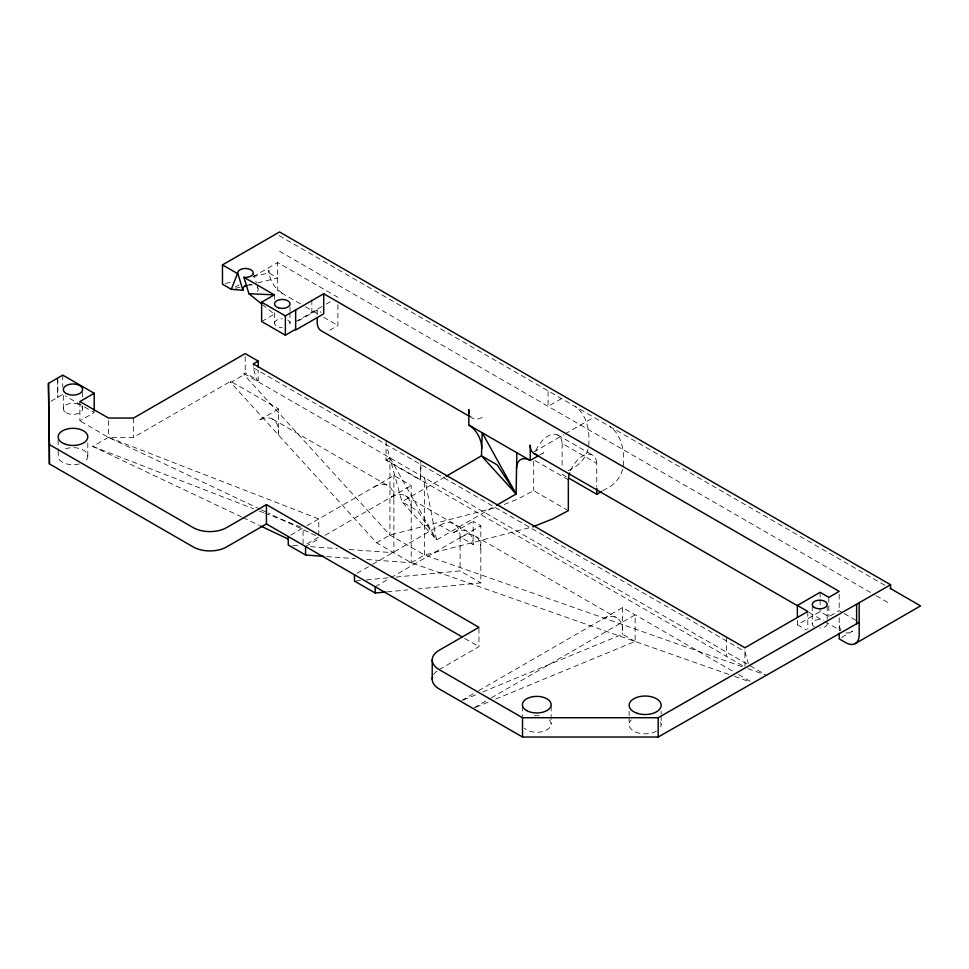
<?xml version="1.0" encoding="UTF-8"?>
<svg xmlns="http://www.w3.org/2000/svg" width="969" height="969" viewBox="0 0 969 969"><rect width="100%" height="100%" fill="white"/><g stroke="black" fill="none" stroke-linecap="round" stroke-linejoin="round"><path stroke-width="0.73" stroke-dasharray="4.84 3.63" d="M235.176 287.09L239.04 284.862M253.212 276.686L277.691 262.551L337.915 297.326M51.03 401.214L62.755 394.444M79.894 401.541L79.894 420.849L94.199 412.588L65.371 395.958M261.63 321.502L274.336 314.162L262.781 304.86M295.775 321.647L324.869 304.86M326.178 304.109L331.398 301.093M298.246 321.005L317.178 310.068L321.102 312.333M241.608 516.974L92.745 446.418L108.455 437.346L133.577 437.346L230.646 381.301L278.587 408.979L278.587 435.129M742.206 666.672L424.579 555.055L389.938 535.058L244.018 374.737L244.018 373.586L245.205 372.895L258.19 380.393L258.19 370.001M728.894 674.424L411.207 562.771L376.566 542.773L230.646 382.464L244.018 374.737M337.915 304.75L337.915 325.511L330.562 329.763A18.92 10.925 -60 0 1 327.098 331.241M258.19 380.393L257.003 381.083L253.284 367.784L253.284 363.92M278.587 408.979L258.517 420.57A28.38 16.388 -60 0 1 278.587 432.15M386.219 440.665L385.928 460.142L420.57 480.139L420.861 460.663M385.928 460.142L389.938 457.828L386.219 444.529M290.724 535.106L303.067 527.984L303.067 546.116M307.003 525.707L393.886 475.549L411.207 485.554L411.207 562.771L365.931 559.452M420.861 464.526L420.57 480.139M307.003 543.839L318.789 537.032L268.256 513.086M561.451 398.586L548.066 406.302L548.066 388.278M305.574 546.54L319.831 538.304M325.015 535.312L411.207 485.554M444.953 476.942L401.917 501.785L436.559 539.927L495.244 506.048M376.566 542.773L389.938 535.058L496.952 507.223M533.749 452.038L563.813 434.669M565.121 433.918L593.888 417.312M539.939 454.861L543.585 452.753A18.92 10.925 -60 0 1 540.121 454.231M357.064 573.273L371.321 565.036M372.617 564.285L440.035 525.368L453.08 532.889A28.38 16.388 -60 0 1 473.138 544.481L473.138 521.31L480.83 525.755L480.83 582.902L418.342 588.886M453.08 532.889L473.138 521.31M568.331 510.675L533.689 490.677L518.112 498.89L499.544 506.375M568.197 470.752L575.489 466.537A18.92 10.925 -60 0 0 588.873 443.378C589.552 430.212 586.839 414.877 575.489 406.689M411.207 562.771L424.579 555.055L532.926 526.821M375.197 586.742L389.465 578.505M390.761 577.754L480.83 525.755M602.839 490.75L610.131 486.535A18.92 10.925 -60 0 0 623.503 463.376C624.193 450.21 621.48 434.875 610.131 426.687M439.151 669.603L478.952 646.638L478.952 627.331M461.716 700.442L477.366 691.406M478.662 690.655L622.57 607.575L733.388 671.565M474.289 707.697L489.987 698.637M491.295 697.874L635.131 614.831L635.131 641.466L495.353 699.206M797.378 620.317L797.378 624.763L820.125 611.633L828.834 616.672L839.202 610.676L842.945 612.844M841.625 637.469L852.575 631.146A18.92 10.925 -60 0 1 845.889 632.939M463.218 700.042L477.196 694.264M482.78 691.951L622.57 634.211L635.131 641.466M475.779 707.297L489.757 701.52M225.365 283.505L232.608 281.737M252.897 276.783L268.837 272.895L277.691 278.006L257.403 282.96M235.661 288.265L240.009 287.199M248.706 285.08L251.601 284.377M355.962 580.903L360.42 580.479M366.367 579.91L388.69 577.766M396.127 577.052L460.105 570.923L480.83 582.902M387.103 591.877L407.937 589.879M292.699 545.353L298.622 545.789M310.516 546.661L337.309 548.624M349.228 549.496L393.886 552.778L393.886 475.549M326.698 556.569L355.369 558.677M747.898 668.671L766.418 675.187M734.575 676.41L750.2 681.91M92.745 446.418L253.66 508.822M259.317 511.014L263.544 512.649M264.961 513.195L301.662 527.427M260.055 509.197L108.455 437.346L79.894 420.849M261.424 509.851L266.887 512.431M242.977 517.628L259.365 525.392M884.891 585.324L279.544 235.818L279.544 231.966M279.544 251.274L874.91 595.002M876.218 595.753L890.596 604.062M557.659 434.972L592.301 454.97M535.869 450.73A20.131 11.628 -60 0 1 551.446 434.609A20.131 11.628 -60 0 1 562.117 443.378L596.759 463.376L596.759 486.91M844.193 613.559L857.916 621.492M300.354 303.83L277.691 290.748L277.691 262.551M305.538 306.822L318.486 314.295M323.67 317.287L337.915 325.511M809.079 612.432L823.48 620.741M824.789 621.504L840.498 630.577M562.117 474.265L567.253 477.232M534.973 460.529L568.331 479.788M797.378 624.763L806.499 630.032M253.284 367.784L744.931 651.628L748.274 663.595M244.018 373.586L763.875 673.721M386.219 459.972L744.931 667.072L744.931 649.06M738.632 674.581L751.726 682.152M272.701 419.153L388.012 485.723M405.321 495.728L467.264 531.484M474.955 535.93L616.684 617.762M440.035 525.368A28.38 16.388 -60 0 1 460.105 536.947L473.138 544.481M464.684 638.401L478.952 646.638M282.221 293.353L275.523 287.43A18.92 10.925 60 0 1 269.297 274.445L268.837 270.194L268.837 272.895M424.579 555.055L424.579 477.826L436.559 539.927L417.639 510.857L401.917 501.785L389.938 457.828L389.938 535.058M389.938 457.828L436.559 539.927M253.345 273.149L256.276 282.73M256.688 284.099L257.948 288.193M839.202 594.348L839.202 610.676M839.202 617.762L839.202 630.444M828.834 597.364L828.834 616.672M827.199 605.976L827.199 619.336M820.125 592.325L820.125 598.273M820.125 599.763L820.125 611.633M812.252 605.976L812.252 623.794M807.795 611.475L807.795 629.293M726.471 637.117L726.471 656.425M661.149 711.234L661.149 714.201M661.149 715.679L661.149 724.594M629.111 711.234L629.111 715.679M629.111 717.169L629.111 724.594M622.57 607.575L622.57 634.211M562.117 443.378L562.117 466.913M551.155 706.171L551.155 723.988M533.689 461.256L533.689 490.677M522.436 706.171L522.436 716.563M460.105 536.947L460.105 570.923M318.789 535.53L318.789 518.899L108.455 437.346L108.455 418.039M317.178 310.068L317.178 314.562M311.836 299.748L311.836 313.157M290.01 306.882L290.01 311.34M290.01 312.817L290.01 323.222M274.53 312.817L274.53 323.222A7.74 4.47 0 0 0 282.27 327.679M274.336 296.344L274.336 299.312M245.205 356.556L245.205 372.895M230.646 381.301L230.646 382.464M133.577 418.039L133.577 437.346M87.804 442.833L87.804 456.205M82.595 392.493L82.595 396.951M82.595 405.866L82.595 408.833M63.336 395.473L63.336 408.833M62.755 375.136L62.755 387.019M58.14 439.865L58.14 447.29M58.14 448.78L58.14 456.205M57.825 377.983L57.825 397.29M57.474 379.666L57.474 397.484M433.652 674.594A23.644 13.651 0 0 1 437.116 670.948M287.745 320.061A7.74 4.47 0 0 1 287.745 326.371M274.53 323.222A7.74 4.47 0 0 1 282.27 318.753M65.553 448.78A14.826 8.564 0 0 1 83.455 450.149A14.826 8.564 0 0 1 85.817 460.481M79.24 463.957A14.826 8.564 0 0 1 63.433 462.758A14.826 8.564 0 0 1 58.637 453.989M549.229 719.846A14.353 8.285 0 0 1 543.972 731.171A14.353 8.285 0 0 1 524.362 728.131M534.294 715.825A14.353 8.285 0 0 1 539.297 715.825M660.604 722.208A16.013 9.254 0 0 1 660.604 726.992M656.449 731.135A16.013 9.254 0 0 1 635.373 731.934A16.013 9.254 0 0 1 631.255 719.967M570.511 470.728A20.131 11.628 -60 0 1 586.088 454.606A20.131 11.628 -60 0 1 596.759 463.376M827.199 623.794A7.473 4.312 0 0 1 819.726 628.106M814.432 626.846A7.473 4.312 0 0 1 813.79 621.165A7.473 4.312 0 0 1 823.456 620.063M373.816 487.128A28.38 16.388 -60 0 1 393.886 498.72M391.137 497.133A28.38 16.388 -60 0 1 411.207 508.713M602.5 619.167A28.38 16.388 -60 0 1 622.57 630.746M840.995 630.116A18.92 10.925 -60 0 1 839.202 623.418M460.772 537.335A28.38 16.388 -60 0 1 480.83 548.914M482.199 417.312A18.92 10.925 -60 0 1 470.607 416.27M257.173 287.115A7.74 4.47 0 0 1 257.173 291.584M248.476 285.031A7.74 4.47 0 0 1 252.473 285.031M66.158 412.77A9.629 5.56 0 0 0 82.268 410.275A9.629 5.56 0 0 0 70.471 403.467A9.629 5.56 0 0 0 66.158 412.77"/><path stroke-width="1.45" d="M496.552 505.297L516.102 494.008L516.828 452.753M890.596 588.619L890.596 584.755L279.544 231.966L222.47 264.912L222.47 284.22L231.312 289.331L237.72 272.943A7.74 4.47 0 0 1 245.46 268.474A7.74 4.47 0 0 1 253.2 272.943A7.74 4.47 0 0 1 245.46 277.413L243.909 277.291L248.924 293.704L261.63 303.927M462.092 636.899L266.439 523.938L226.637 546.916A23.644 13.651 0 0 1 193.194 546.916L49.407 463.897L48.45 383.397L62.755 375.136L94.199 393.281L94.199 411.11M94.199 393.281L79.894 401.541L108.455 418.039L133.577 418.039L245.205 353.588L258.19 361.086L258.19 367.021M295.654 329.266L285.37 335.201L261.63 321.502L261.63 302.195L274.336 294.855L243.909 277.291M261.63 302.195L285.37 315.894L323.707 293.764L839.202 591.369L828.834 597.364L820.125 592.325L797.378 605.455L797.378 617.338M258.19 361.086L253.284 363.92L744.931 647.764L807.795 611.475L797.378 605.455M890.596 584.755L658.181 717.726L522.509 717.726L439.151 669.603A23.644 13.651 0 0 1 439.151 650.296L478.952 627.331L266.439 504.631L226.637 527.608A23.644 13.651 0 0 1 193.194 527.608L49.407 444.589L48.45 383.397M446.261 476.191L481.472 455.854L482.199 432.755L516.102 494.008L481.472 455.854L497.23 464.902L516.102 494.008M538.716 455.563L530.213 460.481A18.92 11.143 61 0 0 516.562 468.354M568.537 477.971L596.759 494.263L601.616 491.453M432.586 676.883A23.644 13.651 0 0 0 439.151 688.911L522.509 737.034L658.181 737.034L859.261 622.268M855.239 643.61L920.55 605.904L890.136 588.34M532.926 526.821L552.754 518.887L568.331 510.675L568.331 479.788A20.131 11.628 -60 0 1 569.651 473.042M244.358 286.146L247.252 285.431M354.472 574.762L354.472 581.049L375.197 593.016L385.614 592.023M248.924 293.704L274.336 294.855M288.253 536.535L288.253 545.026L305.574 555.019L323.682 556.351M231.312 289.331L242.94 290.24L242.734 289.356A7.74 4.47 0 0 1 246.598 285.48M260.734 526.046L288.047 538.994M859.164 602.9L859.164 634.949A18.92 10.925 60 0 1 845.792 642.677L839.202 638.874L839.202 633.254M222.47 264.912L237.926 273.827L242.94 290.24M470.122 416.731L321.102 330.695A18.92 10.925 -60 0 1 317.178 322.035L317.178 317.553M534.125 453.686L798.601 606.388M469.275 413.315A18.92 10.925 -60 0 1 468.814 409.584L468.814 425.028L530.213 460.481L530.213 445.025A18.92 10.925 -60 0 0 536.899 454.546M856.608 604.486L856.608 623.794M658.181 717.726L658.181 737.034M596.759 488.376L596.759 494.263M522.509 717.726L522.509 737.034M432.222 659.95L432.222 679.257M375.197 586.742L375.197 593.016M323.707 293.764L323.707 313.835L295.654 330.041L295.654 309.959M305.574 546.54L305.574 555.019M285.37 315.894L285.37 335.201M266.439 504.631L266.439 523.938M49.407 444.589L49.407 463.897M468.814 425.028A18.92 11.325 61.9 0 1 481.702 448.477M278.406 307.779A7.74 4.47 0 0 0 290.01 303.915A7.74 4.47 0 0 0 278.406 300.039A7.74 4.47 0 0 0 278.406 307.779M68.157 394.347A9.629 5.56 0 0 0 82.595 389.526A9.629 5.56 0 0 0 68.157 384.717A9.629 5.56 0 0 0 68.157 394.347M65.553 444.311A14.826 8.564 0 0 0 87.804 436.898A14.826 8.564 0 0 0 65.553 429.473A14.826 8.564 0 0 0 65.553 444.311M526.639 710.543A14.353 8.285 0 0 0 550.658 706.825A14.353 8.285 0 0 0 533.083 696.675A14.353 8.285 0 0 0 526.639 710.543M637.117 713.293A16.013 9.254 0 0 0 661.149 705.287A16.013 9.254 0 0 0 637.117 697.28A16.013 9.254 0 0 0 637.117 713.293M814.432 607.539A7.473 4.312 0 0 0 826.945 605.601A7.473 4.312 0 0 0 817.788 600.32A7.473 4.312 0 0 0 814.432 607.539"/></g></svg>
